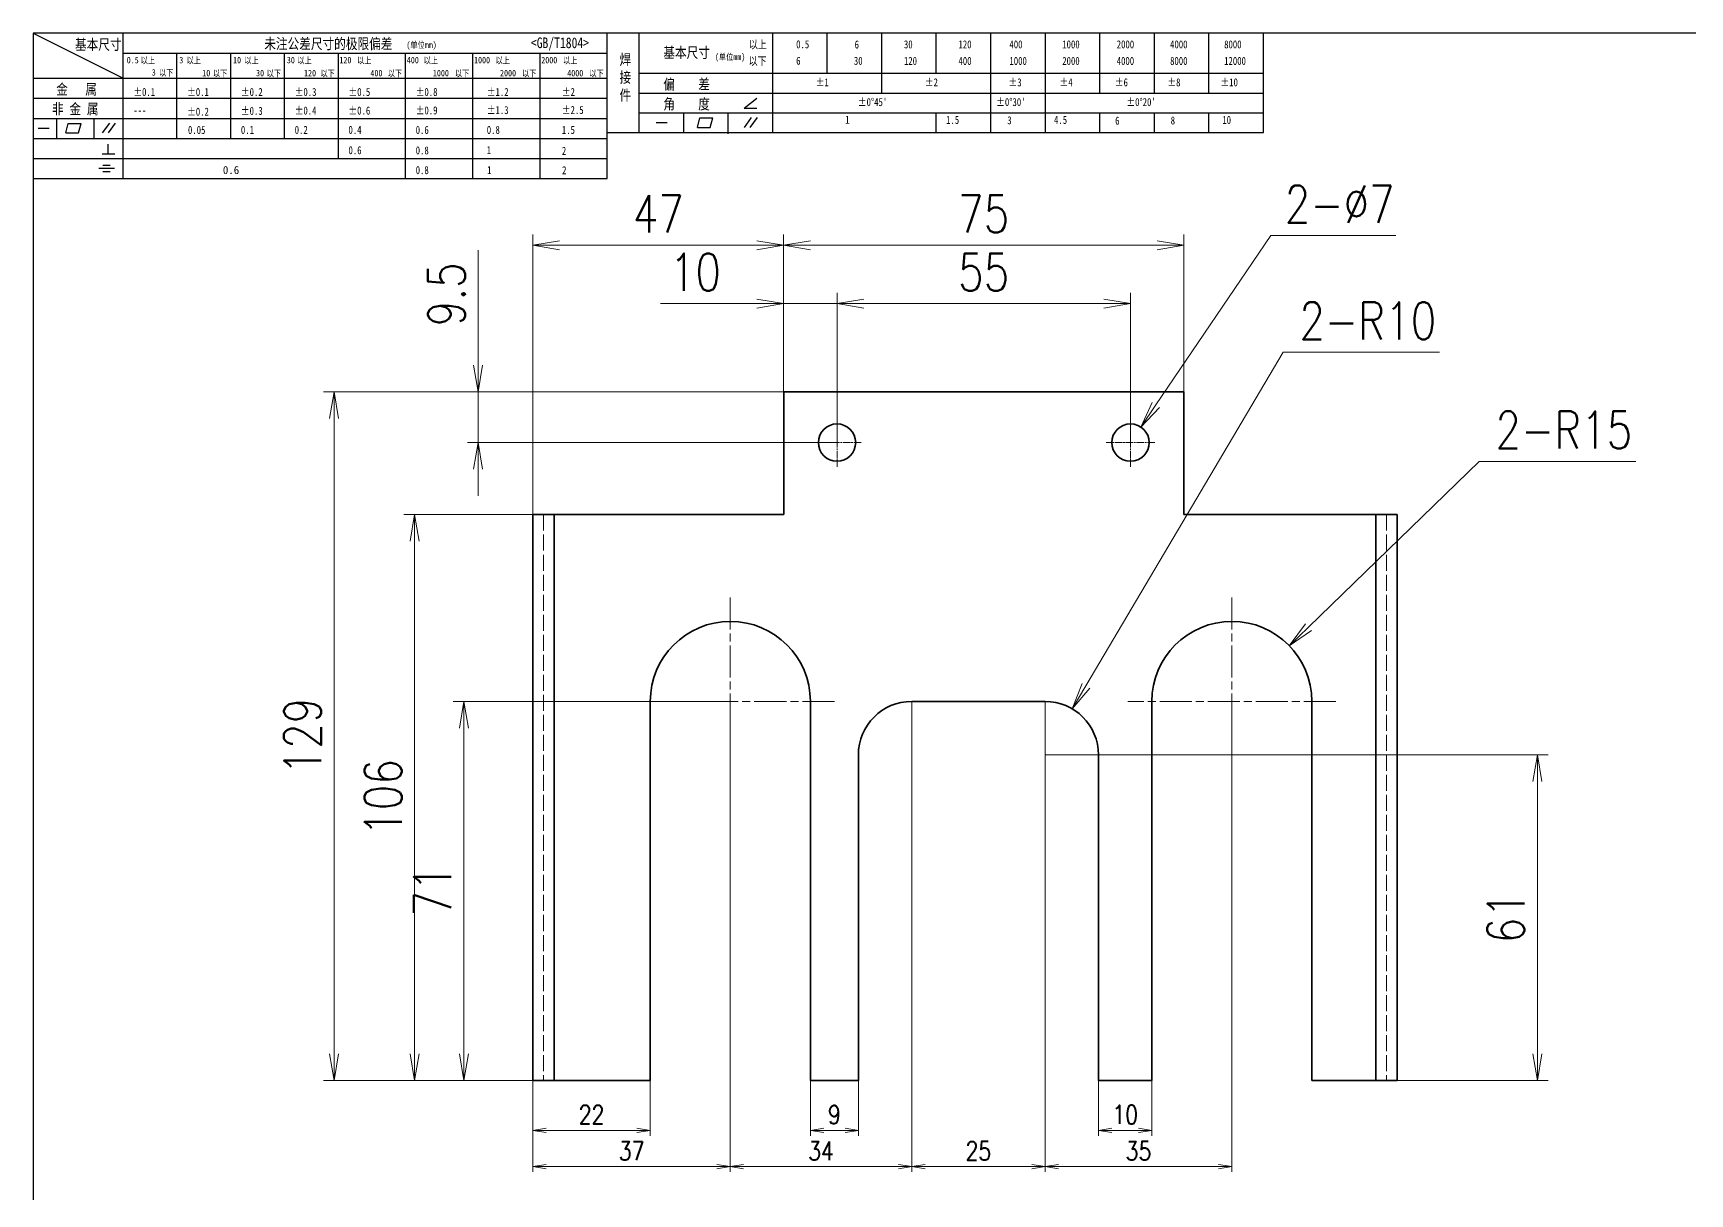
# Model space of a CAD drawing. Header units: millimetres. Extents: x 337848 to 378491, y -355245 to -338575.
# Drawn here: x 351897.7 to 352208.2, y -351508.6 to -351291.2 of the extents above; entities that cross this region are included whole.
import ezdxf

# ---------------------------------------------------------------- set-up
doc = ezdxf.new("R2010")
doc.units = ezdxf.units.MM
doc.header["$PDMODE"] = 35
doc.header["$PDSIZE"] = 5
doc.linetypes.add('AM_ISO02W050x2', pattern=[3.75, 3, -0.75])
doc.linetypes.add('AM_ISO08W050x2', pattern=[9, 6, -0.75, 1.5, -0.75])
for name, color, linetype, lineweight in [('CENTER', 2, 'AM_ISO08W050x2', 15), ('DIM', 3, 'Continuous', 20), ('DRAWING', 7, 'Continuous', 35), ('HIDDEN', 1, 'AM_ISO02W050x2', 18), ('图框', 7, 'Continuous', 15)]:
    doc.layers.add(name, color=color, linetype=linetype, lineweight=lineweight)
doc.layers.add('图\\M+19E79\\M+195B6\\M+18E9A', color=7, linetype='Continuous')
doc.styles.add('DIM', font='romans.shx', dxfattribs={"width": 0.8, "bigfont": 'bigfont.shx'})
doc.styles.add('国标', font='simfang.ttf', dxfattribs={"width": 0.8})
doc.dimstyles.new('DEH 1-1$0', dxfattribs={"dimtxt": 3.5, "dimasz": 2.5, "dimexe": 1, "dimexo": 0, "dimgap": 1.2, "dimtad": 3, "dimzin": 9, "dimdsep": 46, "dimtxsty": 'DIM', "dimblk": 'OPEN', "dimcen": 0, "dimclrd": 8, "dimclre": 8, "dimclrt": 2, "dimazin": 2, "dimtfac": 0.5, "dimtmove": 0, "dimatfit": 3, "dimldrblk": 'OPEN', "dimfxl": 0, "dimtolj": 2, "dimlwd": 13, "dimlwe": 13, "dimarcsym": 0})
doc.dimstyles.new('DEH 1-2', dxfattribs={"dimscale": 2, "dimtxt": 3.5, "dimasz": 2.5, "dimexe": 1, "dimexo": 0, "dimgap": 1.2, "dimtad": 3, "dimdsep": 46, "dimtxsty": 'DIM', "dimblk": 'OPEN', "dimcen": 0, "dimclrd": 8, "dimclre": 8, "dimclrt": 2, "dimazin": 2, "dimtfac": 0.5, "dimtmove": 0, "dimatfit": 3, "dimldrblk": 'OPEN', "dimfxl": 0, "dimtolj": 2, "dimlwd": 13, "dimlwe": 13, "dimarcsym": 0})
doc.dimstyles.new('DEH 1-2$3', dxfattribs={"dimscale": 2, "dimtxt": 3.5, "dimasz": 2.5, "dimexe": 1, "dimexo": 0, "dimgap": 1.2, "dimtad": 3, "dimtih": 1, "dimtoh": 1, "dimdsep": 46, "dimtxsty": 'DIM', "dimblk": 'OPEN', "dimcen": 0, "dimclrd": 8, "dimclre": 8, "dimclrt": 2, "dimazin": 2, "dimtfac": 0.5, "dimtofl": 0, "dimtmove": 0, "dimatfit": 3, "dimldrblk": 'OPEN', "dimfxl": 0, "dimtolj": 2, "dimlwd": 13, "dimlwe": 13, "dimarcsym": 0})
doc.dimstyles.new('DEH 1-2$4', dxfattribs={"dimscale": 2, "dimtxt": 3.5, "dimasz": 2.5, "dimexe": 1, "dimexo": 0, "dimgap": 1.2, "dimtad": 3, "dimtih": 1, "dimtoh": 1, "dimdsep": 46, "dimtxsty": 'DIM', "dimblk": 'OPEN', "dimcen": 0, "dimclrd": 8, "dimclre": 8, "dimclrt": 2, "dimazin": 2, "dimtfac": 0.5, "dimtofl": 0, "dimtmove": 0, "dimatfit": 3, "dimldrblk": 'OPEN', "dimfxl": 0, "dimtolj": 2, "dimlwd": 13, "dimlwe": 13, "dimarcsym": 0})

# ---------------------------------------------------------------- blocks, each defined once
blk = doc.blocks.new('GZDEH零件A2图框V01版')
at = {"layer": '图\\M+19E79\\M+195B6\\M+18E9A', "linetype": 'Continuous', "lineweight": 30}
for p, q in [((2907.49, -1436.46), (2907.49, -1819.46)), ((3441.49, -1436.46), (2907.49, -1436.46))]:
    blk.add_line(p, q, dxfattribs=at)
at = {"layer": '图\\M+19E79\\M+195B6\\M+18E9A', "color": 9}
for p, q in [((2907.49, -1436.46), (2924.37, -1444.92)), ((2924.37, -1463.67), (2924.37, -1436.46)), ((3015.09, -1463.67), (3015.09, -1436.46)), ((3021.09, -1455.08), (3021.09, -1436.46)), ((3046.09, -1443.98), (3046.09, -1436.46)), ((3056.31, -1443.98), (3056.31, -1436.46)), ((3066.53, -1443.98), (3066.53, -1436.46)), ((3076.75, -1443.98), (3076.75, -1436.46)), ((3086.98, -1443.98), (3086.98, -1436.46)), ((3097.2, -1443.98), (3097.2, -1436.46)), ((3107.42, -1443.98), (3107.42, -1436.46)), ((3117.64, -1443.98), (3117.64, -1436.46)), ((3127.86, -1443.98), (3127.86, -1436.46)), ((3138.09, -1455.08), (3138.09, -1436.46)), ((2924.37, -1440.24), (3015.09, -1440.24)), ((2934.45, -1456.17), (2934.45, -1440.24)), ((2944.53, -1456.17), (2944.53, -1440.24)), ((2954.61, -1456.17), (2954.61, -1440.24)), ((2964.69, -1459.92), (2964.69, -1440.24)), ((2977.29, -1463.67), (2977.29, -1440.24)), ((2989.89, -1463.67), (2989.89, -1440.24)), ((3002.49, -1463.67), (3002.49, -1440.24)), ((2907.49, -1444.92), (3015.09, -1444.92)), ((3021.09, -1443.98), (3138.09, -1443.98)), ((3046.09, -1455.08), (3046.09, -1443.98)), ((3066.53, -1447.68), (3066.53, -1443.98)), ((3086.98, -1455.08), (3086.98, -1443.98)), ((3097.2, -1455.08), (3097.2, -1443.98)), ((3107.42, -1447.68), (3107.42, -1443.98)), ((3117.64, -1447.68), (3117.64, -1443.98)), ((3127.86, -1447.68), (3127.86, -1443.98)), ((2907.49, -1448.67), (3015.09, -1448.67)), ((3021.09, -1447.68), (3138.09, -1447.68)), ((3040.75, -1450.51), (3043.15, -1448.66)), ((2907.49, -1452.42), (3015.09, -1452.42)), ((2911.92, -1456.12), (2911.92, -1452.42)), ((2918.91, -1456.12), (2918.91, -1452.42)), ((3021.09, -1451.38), (3138.09, -1451.38)), ((3029.42, -1455.08), (3029.42, -1451.38)), ((3031.97, -1454.12), (3032.45, -1452.33)), ((3032.45, -1452.33), (3034.86, -1452.33)), ((3034.39, -1454.12), (3034.86, -1452.33)), ((3037.75, -1455.08), (3037.75, -1451.38)), ((3040.75, -1450.51), (3043.15, -1450.51)), ((3040.81, -1454.12), (3042.15, -1452.26)), ((3041.89, -1454.12), (3043.23, -1452.26)), ((3076.75, -1455.08), (3076.75, -1451.38)), ((3107.42, -1455.08), (3107.42, -1451.48)), ((3117.64, -1455.08), (3117.64, -1451.38)), ((3127.86, -1455.08), (3127.86, -1451.38)), ((2907.49, -1456.17), (3015.09, -1456.17)), ((2908.43, -1454.27), (2910.49, -1454.27)), ((2913.59, -1455.16), (2914.07, -1453.37)), ((2913.59, -1455.16), (2916, -1455.16)), ((2914.07, -1453.37), (2916.48, -1453.37)), ((2916, -1455.16), (2916.48, -1453.37)), ((2920.52, -1455.16), (2921.85, -1453.3)), ((2921.6, -1455.16), (2922.94, -1453.3)), ((3015.09, -1455.08), (3138.09, -1455.08)), ((3024.26, -1453.23), (3026.32, -1453.23)), ((3031.97, -1454.12), (3034.39, -1454.12)), ((3037.75, -1455.33), (3037.75, -1455.08)), ((2920.42, -1459.05), (2922.81, -1459.05)), ((2921.58, -1459.05), (2921.58, -1457.28)), ((2907.49, -1459.92), (3015.09, -1459.92)), ((2919.79, -1461.77), (2922.77, -1461.77)), ((2920.57, -1461.17), (2921.92, -1461.17)), ((2920.57, -1462.37), (2921.93, -1462.37)), ((2907.49, -1463.67), (3015.09, -1463.67))]:
    blk.add_line(p, q, dxfattribs=at)
at = {"layer": '图\\M+19E79\\M+195B6\\M+18E9A', "color": 9, "style": '国标', "width": 0.8}
for s, height, p in [('基本尺寸', 2, (2915.33, -1439.58)), ('未注公差尺寸的极限偏差', 2, (2950.81, -1439.44)), ('<GB/T1804>', 2, (3000.78, -1439.27)), ('基本尺寸', 2, (3025.6, -1441.1)), ('以上', 1.5, (3041.64, -1439.33)), ('0.5', 1.5, (3050.49, -1439.3)), ('6', 1.5, (3061.45, -1439.34)), ('30', 1.5, (3070.69, -1439.31)), ('120', 1.5, (3080.91, -1439.31)), ('400', 1.5, (3090.46, -1439.31)), ('1000', 1.5, (3100.36, -1439.31)), ('2000', 1.5, (3110.57, -1439.31)), ('4000', 1.5, (3120.57, -1439.31)), ('8000', 1.5, (3130.7, -1439.31)), ('30', 1.2, (2955.04, -1442.11)), ('以下', 1.5, (3041.58, -1442.43)), ('6', 1.5, (3050.49, -1442.38)), ('30', 1.5, (3061.31, -1442.39)), ('120', 1.5, (3070.69, -1442.41)), ('400', 1.5, (3080.91, -1442.41)), ('1000', 1.5, (3090.46, -1442.41)), ('2000', 1.5, (3100.36, -1442.41)), ('4000', 1.5, (3110.57, -1442.41)), ('8000', 1.5, (3120.57, -1442.41)), ('12000', 1.5, (3130.7, -1442.41)), ('金   属', 2, (2911.82, -1447.98)), ('±0.1', 1.5, (2926.27, -1448.23)), ('±0.1', 1.5, (2936.35, -1448.23)), ('±0.2', 1.5, (2946.43, -1448.23)), ('±0.3', 1.5, (2956.51, -1448.23)), ('±0.5', 1.5, (2966.59, -1448.23)), ('±0.8', 1.5, (2979.19, -1448.23)), ('±1.2', 1.5, (2992.51, -1448.23)), ('±2', 1.5, (3006.58, -1448.23)), ('偏    差', 2, (3025.6, -1447.04)), ('±1', 1.5, (3054.16, -1446.42)), ('±2', 1.5, (3074.61, -1446.42)), ('±3', 1.5, (3090.3, -1446.42)), ('±4', 1.5, (3099.85, -1446.42)), ('±6', 1.5, (3110.22, -1446.42)), ('±8', 1.5, (3120.06, -1446.42)), ('±10', 1.5, (3130.02, -1446.42)), ('非 金 属', 2, (2911.02, -1451.65)), ('±1.3', 1.5, (2992.51, -1451.62)), ('±2.5', 1.5, (3006.58, -1451.61)), ('角    度', 2, (3025.6, -1450.74)), ("±0%%D45'", 1.5, (3062.06, -1450.12)), ("±0%%D30'", 1.5, (3087.98, -1450.12)), ("±0%%D20'", 1.5, (3112.38, -1450.12)), ('---', 1.5, (2926.27, -1451.65)), ('±0.2', 1.5, (2936.35, -1451.92)), ('±0.3', 1.5, (2946.43, -1451.77)), ('±0.4', 1.5, (2956.51, -1451.71)), ('±0.6', 1.5, (2966.59, -1451.71)), ('±0.9', 1.5, (2979.19, -1451.68)), ('1', 1.5, (3059.69, -1453.43)), ('1.5', 1.5, (3078.59, -1453.46)), ('3', 1.5, (3090.05, -1453.53)), ('4.5', 1.5, (3098.82, -1453.46)), ('6', 1.5, (3110.28, -1453.6)), ('8', 1.5, (3120.68, -1453.56)), ('10', 1.5, (3130.36, -1453.47)), ('0.1', 1.5, (2946.43, -1455.34)), ('0.2', 1.5, (2956.51, -1455.33)), ('0.4', 1.5, (2966.59, -1455.33)), ('0.6', 1.5, (2979.19, -1455.35)), ('0.8', 1.5, (2992.51, -1455.33)), ('1.5', 1.5, (3006.58, -1455.34)), ('0.6', 1.5, (2966.59, -1459.14)), ('0.8', 1.5, (2979.19, -1459.17)), ('1', 1.5, (2992.51, -1459.12)), ('2', 1.5, (3006.58, -1459.26)), ('0.8', 1.5, (2979.19, -1462.87)), ('1', 1.5, (2992.59, -1462.86)), ('2', 1.5, (3006.62, -1462.89))]:
    blk.add_text(s, height=height, dxfattribs=at).set_placement(p)
at = {"layer": '图\\M+19E79\\M+195B6\\M+18E9A', "color": 9, "lineweight": 15, "style": '国标', "width": 0.8}
for s, p in [('(单位mm)', (2977.44, -1439.27)), ('(单位mm)', (3035.27, -1441.51)), ('0.5', (2925.03, -1442.11)), ('以上', (2927.64, -1442.16)), ('3', (2929.73, -1444.41)), ('以下', (2931.1, -1444.46)), ('3', (2934.88, -1442.11)), ('以上', (2936.25, -1442.16)), ('10', (2939.19, -1444.54)), ('以下', (2941.18, -1444.59)), ('10', (2944.96, -1442.11)), ('以上', (2947.09, -1442.16)), ('30', (2949.27, -1444.54)), ('以下', (2951.26, -1444.59)), ('以上', (2957.02, -1442.16)), ('120', (2958.26, -1444.54)), ('以下', (2961.34, -1444.59)), ('120', (2964.88, -1442.11)), ('以上', (2968.21, -1442.16)), ('400', (2970.7, -1444.54)), ('以下', (2973.94, -1444.59)), ('400', (2977.52, -1442.11)), ('以上', (2980.68, -1442.16)), ('1000', (2982.41, -1444.54)), ('以下', (2986.54, -1444.59)), ('1000', (2990.12, -1442.11)), ('以上', (2994.16, -1442.16)), ('2000', (2994.99, -1444.54)), ('以下', (2999.14, -1444.59)), ('2000', (3002.72, -1442.11)), ('以上', (3006.8, -1442.16)), ('4000', (3007.59, -1444.54)), ('以下', (3011.74, -1444.59))]:
    blk.add_text(s, height=1.2, dxfattribs=at).set_placement(p)
at = {"layer": '图\\M+19E79\\M+195B6\\M+18E9A', "color": 9, "lineweight": 13, "style": '国标'}
blk.add_text('0.6', height=1.5, dxfattribs=at).set_placement((2943.05, -1462.85))
at = {"layer": '图\\M+19E79\\M+195B6\\M+18E9A', "color": 9, "style": '国标'}
for s, insert, char_height, width, attachment_point in [('焊\\P接\\P件', (3017.39, -1440.41), 2, 3.1877, 1), ('0.05', (2936.51, -1455.37), 1.5, 5.1982, 7)]:
    blk.add_mtext(s, dxfattribs=dict(at, insert=insert, char_height=char_height, width=width, attachment_point=attachment_point))
blk = doc.blocks.new('_Open')
at = {"color": 0, "linetype": 'ByBlock', "lineweight": -2}
for p, q in [((-1, 0.167), (0, 0)), ((-1, -0.167), (0, 0)), ((0, 0), (-1, 0))]:
    blk.add_line(p, q, dxfattribs=at)
blk = doc.blocks.new('*D4')
at = {"layer": 'Defpoints', "color": 0, "transparency": 16777216}
for p in [(352038.38, -351358.38), (351954.12, -351487.38), (351991.38, -351487.38)]:
    blk.add_point(p, dxfattribs=at)
at = {"layer": 'DIM', "color": 8, "lineweight": 13, "transparency": 16777216}
for p, q in [((352038.38, -351358.38), (351952.12, -351358.38)), ((351954.12, -351363.38), (351954.12, -351482.38)), ((351991.38, -351487.38), (351952.12, -351487.38))]:
    blk.add_line(p, q, dxfattribs=at)
at = {"layer": 'DIM', "color": 8, "lineweight": 13, "transparency": 16777216, "xscale": 5, "yscale": 5, "zscale": 5}
for p, rotation in [((351954.12, -351358.38), 90), ((351954.12, -351487.38), 270)]:
    blk.add_blockref('_Open', p, dxfattribs=dict(at, rotation=rotation))
at = {"layer": 'DIM', "color": 2, "transparency": 16777216, "insert": (351948.22, -351422.88), "char_height": 7, "attachment_point": 5, "rotation": 90, "style": 'DIM'}
blk.add_mtext('\\A2;129', dxfattribs=at)
blk = doc.blocks.new('*D5')
at = {"layer": 'Defpoints', "color": 0, "transparency": 16777216}
for p in [(351991.38, -351381.38), (351969.22, -351487.38), (351991.38, -351487.38)]:
    blk.add_point(p, dxfattribs=at)
at = {"layer": 'DIM', "color": 8, "lineweight": 13, "transparency": 16777216}
for p, q in [((351991.38, -351381.38), (351967.22, -351381.38)), ((351969.22, -351386.38), (351969.22, -351482.38)), ((351991.38, -351487.38), (351967.22, -351487.38))]:
    blk.add_line(p, q, dxfattribs=at)
at = {"layer": 'DIM', "color": 8, "lineweight": 13, "transparency": 16777216, "xscale": 5, "yscale": 5, "zscale": 5}
for p, rotation in [((351969.22, -351381.38), 90), ((351969.22, -351487.38), 270)]:
    blk.add_blockref('_Open', p, dxfattribs=dict(at, rotation=rotation))
at = {"layer": 'DIM', "color": 2, "transparency": 16777216, "insert": (351963.32, -351434.38), "char_height": 7, "attachment_point": 5, "rotation": 90, "style": 'DIM'}
blk.add_mtext('\\A2;106', dxfattribs=at)
blk = doc.blocks.new('*D6')
at = {"layer": 'Defpoints', "color": 0, "transparency": 16777216}
for p in [(352103.38, -351341.85), (352048.38, -351367.88), (352103.38, -351367.88)]:
    blk.add_point(p, dxfattribs=at)
at = {"layer": 'DIM', "color": 8, "lineweight": 13, "transparency": 16777216}
for p, q in [((352048.38, -351367.88), (352048.38, -351339.85)), ((352053.38, -351341.85), (352098.38, -351341.85)), ((352103.38, -351367.88), (352103.38, -351339.85))]:
    blk.add_line(p, q, dxfattribs=at)
at = {"layer": 'DIM', "color": 8, "lineweight": 13, "transparency": 16777216, "xscale": 5, "yscale": 5, "zscale": 5, "rotation": 180}
blk.add_blockref('_Open', (352048.38, -351341.85), dxfattribs=at)
at = {"layer": 'DIM', "color": 8, "lineweight": 13, "transparency": 16777216, "xscale": 5, "yscale": 5, "zscale": 5}
blk.add_blockref('_Open', (352103.38, -351341.85), dxfattribs=at)
at = {"layer": 'DIM', "color": 2, "transparency": 16777216, "insert": (352075.88, -351335.95), "char_height": 7, "attachment_point": 5, "style": 'DIM'}
blk.add_mtext('\\A2;55', dxfattribs=at)
blk = doc.blocks.new('*D7')
at = {"layer": 'Defpoints', "color": 0, "transparency": 16777216}
for p in [(352038.38, -351341.85), (352038.38, -351358.38), (352048.38, -351367.88)]:
    blk.add_point(p, dxfattribs=at)
at = {"layer": 'DIM', "color": 8, "lineweight": 13, "transparency": 16777216}
for p, q in [((352033.38, -351341.85), (352015.32, -351341.85)), ((352038.38, -351358.38), (352038.38, -351339.85)), ((352048.38, -351341.85), (352038.38, -351341.85)), ((352048.38, -351367.88), (352048.38, -351339.85)), ((352053.38, -351341.85), (352058.38, -351341.85))]:
    blk.add_line(p, q, dxfattribs=at)
at = {"layer": 'DIM', "color": 8, "lineweight": 13, "transparency": 16777216, "xscale": 5, "yscale": 5, "zscale": 5}
blk.add_blockref('_Open', (352038.38, -351341.85), dxfattribs=at)
at = {"layer": 'DIM', "color": 8, "lineweight": 13, "transparency": 16777216, "xscale": 5, "yscale": 5, "zscale": 5, "rotation": 180}
blk.add_blockref('_Open', (352048.38, -351341.85), dxfattribs=at)
at = {"layer": 'DIM', "color": 2, "transparency": 16777216, "insert": (352021.85, -351335.95), "char_height": 7, "attachment_point": 5, "style": 'DIM'}
blk.add_mtext('\\A2;10', dxfattribs=at)
blk = doc.blocks.new('*D8')
at = {"layer": 'Defpoints', "color": 0, "transparency": 16777216}
for p in [(351991.38, -351330.93), (352038.38, -351358.38), (351991.38, -351381.38)]:
    blk.add_point(p, dxfattribs=at)
at = {"layer": 'DIM', "color": 8, "lineweight": 13, "transparency": 16777216}
for p, q in [((351991.38, -351381.38), (351991.38, -351328.93)), ((352038.38, -351358.38), (352038.38, -351328.93)), ((352033.38, -351330.93), (351996.38, -351330.93))]:
    blk.add_line(p, q, dxfattribs=at)
at = {"layer": 'DIM', "color": 8, "lineweight": 13, "transparency": 16777216, "xscale": 5, "yscale": 5, "zscale": 5, "rotation": 180}
blk.add_blockref('_Open', (351991.38, -351330.93), dxfattribs=at)
at = {"layer": 'DIM', "color": 8, "lineweight": 13, "transparency": 16777216, "xscale": 5, "yscale": 5, "zscale": 5}
blk.add_blockref('_Open', (352038.38, -351330.93), dxfattribs=at)
at = {"layer": 'DIM', "color": 2, "transparency": 16777216, "insert": (352014.88, -351325.03), "char_height": 7, "attachment_point": 5, "style": 'DIM'}
blk.add_mtext('\\A2;47', dxfattribs=at)
blk = doc.blocks.new('*D9')
at = {"layer": 'Defpoints', "color": 0, "transparency": 16777216}
for p in [(352113.38, -351330.93), (352038.38, -351358.38), (352113.38, -351358.38)]:
    blk.add_point(p, dxfattribs=at)
at = {"layer": 'DIM', "color": 8, "lineweight": 13, "transparency": 16777216}
for p, q in [((352038.38, -351358.38), (352038.38, -351328.93)), ((352113.38, -351358.38), (352113.38, -351328.93)), ((352043.38, -351330.93), (352108.38, -351330.93))]:
    blk.add_line(p, q, dxfattribs=at)
at = {"layer": 'DIM', "color": 8, "lineweight": 13, "transparency": 16777216, "xscale": 5, "yscale": 5, "zscale": 5, "rotation": 180}
blk.add_blockref('_Open', (352038.38, -351330.93), dxfattribs=at)
at = {"layer": 'DIM', "color": 8, "lineweight": 13, "transparency": 16777216, "xscale": 5, "yscale": 5, "zscale": 5}
blk.add_blockref('_Open', (352113.38, -351330.93), dxfattribs=at)
at = {"layer": 'DIM', "color": 2, "transparency": 16777216, "insert": (352075.88, -351325.03), "char_height": 7, "attachment_point": 5, "style": 'DIM'}
blk.add_mtext('\\A2;75', dxfattribs=at)
blk = doc.blocks.new('*D10')
at = {"layer": 'Defpoints', "color": 0, "transparency": 16777216}
for p in [(351981.1, -351358.38), (352038.38, -351358.38), (352048.38, -351367.88)]:
    blk.add_point(p, dxfattribs=at)
at = {"layer": 'DIM', "color": 8, "lineweight": 13, "transparency": 16777216}
for p, q in [((351981.1, -351353.38), (351981.1, -351331.85)), ((352038.38, -351358.38), (351979.1, -351358.38)), ((351981.1, -351367.88), (351981.1, -351358.38)), ((352048.38, -351367.88), (351979.1, -351367.88)), ((351981.1, -351372.88), (351981.1, -351377.88))]:
    blk.add_line(p, q, dxfattribs=at)
at = {"layer": 'DIM', "color": 8, "lineweight": 13, "transparency": 16777216, "xscale": 5, "yscale": 5, "zscale": 5}
for p, rotation in [((351981.1, -351358.38), 270), ((351981.1, -351367.88), 90)]:
    blk.add_blockref('_Open', p, dxfattribs=dict(at, rotation=rotation))
at = {"layer": 'DIM', "color": 2, "transparency": 16777216, "insert": (351975.2, -351340.11), "char_height": 7, "attachment_point": 5, "rotation": 90, "style": 'DIM'}
blk.add_mtext('\\A2;9.5', dxfattribs=at)
blk = doc.blocks.new('*D15')
at = {"layer": 'Defpoints', "color": 0, "transparency": 16777216}
for p in [(352133.15, -351405.94), (352122.38, -351416.38)]:
    blk.add_point(p, dxfattribs=at)
at = {"layer": 'DIM', "color": 8, "lineweight": 13, "transparency": 16777216}
for p, q in [((352168.74, -351371.41), (352136.74, -351402.45)), ((352198.07, -351371.41), (352168.74, -351371.41))]:
    blk.add_line(p, q, dxfattribs=at)
at = {"layer": 'DIM', "color": 8, "lineweight": 13, "transparency": 16777216, "xscale": 5, "yscale": 5, "zscale": 5, "rotation": 224.1283935551951}
blk.add_blockref('_Open', (352133.15, -351405.94), dxfattribs=at)
at = {"layer": 'DIM', "color": 2, "transparency": 16777216, "insert": (352184.6, -351365.51), "char_height": 7, "attachment_point": 5, "style": 'DIM'}
blk.add_mtext('\\A2;{\\Fromans,bigfont|c134;2-}R15', dxfattribs=at)
blk = doc.blocks.new('*D16')
at = {"layer": 'Defpoints', "color": 0, "transparency": 16777216}
for p in [(352092.47, -351417.77), (352087.38, -351426.38)]:
    blk.add_point(p, dxfattribs=at)
at = {"layer": 'DIM', "color": 8, "lineweight": 13, "transparency": 16777216}
for p, q in [((352131.99, -351350.96), (352095.02, -351413.47)), ((352161.32, -351350.96), (352131.99, -351350.96))]:
    blk.add_line(p, q, dxfattribs=at)
at = {"layer": 'DIM', "color": 8, "lineweight": 13, "transparency": 16777216, "xscale": 5, "yscale": 5, "zscale": 5, "rotation": 239.4006096478235}
blk.add_blockref('_Open', (352092.47, -351417.77), dxfattribs=at)
at = {"layer": 'DIM', "color": 2, "transparency": 16777216, "insert": (352147.85, -351345.06), "char_height": 7, "attachment_point": 5, "style": 'DIM'}
blk.add_mtext('\\A2;{\\Fromans,bigfont|c134;2-}R10', dxfattribs=at)
blk = doc.blocks.new('*D17')
at = {"layer": 'Defpoints', "color": 0, "transparency": 16777216}
for p in [(352028.38, -351416.38), (351991.38, -351487.38), (351991.38, -351503.52)]:
    blk.add_point(p, dxfattribs=at)
at = {"layer": 'DIM', "color": 8, "lineweight": 13, "transparency": 16777216}
for p, q in [((352028.38, -351416.38), (352028.38, -351504.52)), ((351991.38, -351487.38), (351991.38, -351504.52)), ((352025.88, -351503.52), (351993.88, -351503.52))]:
    blk.add_line(p, q, dxfattribs=at)
at = {"layer": 'DIM', "color": 8, "lineweight": 13, "transparency": 16777216, "xscale": 2.5, "yscale": 2.5, "zscale": 2.5, "rotation": 180}
blk.add_blockref('_Open', (351991.38, -351503.52), dxfattribs=at)
at = {"layer": 'DIM', "color": 8, "lineweight": 13, "transparency": 16777216, "xscale": 2.5, "yscale": 2.5, "zscale": 2.5}
blk.add_blockref('_Open', (352028.38, -351503.52), dxfattribs=at)
at = {"layer": 'DIM', "color": 2, "transparency": 16777216, "insert": (352009.88, -351500.57), "char_height": 3.5, "attachment_point": 5, "style": 'DIM'}
blk.add_mtext('\\A2;37', dxfattribs=at)
blk = doc.blocks.new('*D18')
at = {"layer": 'Defpoints', "color": 0, "transparency": 16777216}
for p in [(352028.38, -351416.38), (352062.38, -351426.38), (352062.38, -351503.52)]:
    blk.add_point(p, dxfattribs=at)
at = {"layer": 'DIM', "color": 8, "lineweight": 13, "transparency": 16777216}
for p, q in [((352028.38, -351416.38), (352028.38, -351504.52)), ((352062.38, -351426.38), (352062.38, -351504.52)), ((352030.88, -351503.52), (352059.88, -351503.52))]:
    blk.add_line(p, q, dxfattribs=at)
at = {"layer": 'DIM', "color": 8, "lineweight": 13, "transparency": 16777216, "xscale": 2.5, "yscale": 2.5, "zscale": 2.5, "rotation": 180}
blk.add_blockref('_Open', (352028.38, -351503.52), dxfattribs=at)
at = {"layer": 'DIM', "color": 8, "lineweight": 13, "transparency": 16777216, "xscale": 2.5, "yscale": 2.5, "zscale": 2.5}
blk.add_blockref('_Open', (352062.38, -351503.52), dxfattribs=at)
at = {"layer": 'DIM', "color": 2, "transparency": 16777216, "insert": (352045.38, -351500.57), "char_height": 3.5, "attachment_point": 5, "style": 'DIM'}
blk.add_mtext('\\A2;34', dxfattribs=at)
blk = doc.blocks.new('*D19')
at = {"layer": 'Defpoints', "color": 0, "transparency": 16777216}
for p in [(352062.38, -351416.38), (352087.38, -351416.38), (352087.38, -351503.52)]:
    blk.add_point(p, dxfattribs=at)
at = {"layer": 'DIM', "color": 8, "lineweight": 13, "transparency": 16777216}
for p, q in [((352062.38, -351416.38), (352062.38, -351504.52)), ((352087.38, -351416.38), (352087.38, -351504.52)), ((352064.88, -351503.52), (352084.88, -351503.52))]:
    blk.add_line(p, q, dxfattribs=at)
at = {"layer": 'DIM', "color": 8, "lineweight": 13, "transparency": 16777216, "xscale": 2.5, "yscale": 2.5, "zscale": 2.5, "rotation": 180}
blk.add_blockref('_Open', (352062.38, -351503.52), dxfattribs=at)
at = {"layer": 'DIM', "color": 8, "lineweight": 13, "transparency": 16777216, "xscale": 2.5, "yscale": 2.5, "zscale": 2.5}
blk.add_blockref('_Open', (352087.38, -351503.52), dxfattribs=at)
at = {"layer": 'DIM', "color": 2, "transparency": 16777216, "insert": (352074.88, -351500.57), "char_height": 3.5, "attachment_point": 5, "style": 'DIM'}
blk.add_mtext('\\A2;25', dxfattribs=at)
blk = doc.blocks.new('*D20')
at = {"layer": 'Defpoints', "color": 0, "transparency": 16777216}
for p in [(352087.38, -351416.38), (352122.38, -351416.38), (352122.38, -351503.52)]:
    blk.add_point(p, dxfattribs=at)
at = {"layer": 'DIM', "color": 8, "lineweight": 13, "transparency": 16777216}
for p, q in [((352087.38, -351416.38), (352087.38, -351504.52)), ((352122.38, -351416.38), (352122.38, -351504.52)), ((352089.88, -351503.52), (352119.88, -351503.52))]:
    blk.add_line(p, q, dxfattribs=at)
at = {"layer": 'DIM', "color": 8, "lineweight": 13, "transparency": 16777216, "xscale": 2.5, "yscale": 2.5, "zscale": 2.5, "rotation": 180}
blk.add_blockref('_Open', (352087.38, -351503.52), dxfattribs=at)
at = {"layer": 'DIM', "color": 8, "lineweight": 13, "transparency": 16777216, "xscale": 2.5, "yscale": 2.5, "zscale": 2.5}
blk.add_blockref('_Open', (352122.38, -351503.52), dxfattribs=at)
at = {"layer": 'DIM', "color": 2, "transparency": 16777216, "insert": (352104.88, -351500.57), "char_height": 3.5, "attachment_point": 5, "style": 'DIM'}
blk.add_mtext('\\A2;35', dxfattribs=at)
blk = doc.blocks.new('*D21')
at = {"layer": 'Defpoints', "color": 0, "transparency": 16777216}
for p in [(352028.38, -351416.38), (351978.46, -351487.38), (351991.38, -351487.38)]:
    blk.add_point(p, dxfattribs=at)
at = {"layer": 'DIM', "color": 8, "lineweight": 13, "transparency": 16777216}
for p, q in [((352028.38, -351416.38), (351976.46, -351416.38)), ((351978.46, -351421.38), (351978.46, -351482.38)), ((351991.38, -351487.38), (351976.46, -351487.38))]:
    blk.add_line(p, q, dxfattribs=at)
at = {"layer": 'DIM', "color": 8, "lineweight": 13, "transparency": 16777216, "xscale": 5, "yscale": 5, "zscale": 5}
for p, rotation in [((351978.46, -351416.38), 90), ((351978.46, -351487.38), 270)]:
    blk.add_blockref('_Open', p, dxfattribs=dict(at, rotation=rotation))
at = {"layer": 'DIM', "color": 2, "transparency": 16777216, "insert": (351972.56, -351451.88), "char_height": 7, "attachment_point": 5, "rotation": 90, "style": 'DIM'}
blk.add_mtext('\\A2;71', dxfattribs=at)
blk = doc.blocks.new('*D22')
at = {"layer": 'Defpoints', "color": 0, "transparency": 16777216}
for p in [(351991.38, -351487.38), (352013.38, -351487.38), (351991.38, -351496.72)]:
    blk.add_point(p, dxfattribs=at)
at = {"layer": 'DIM', "color": 8, "lineweight": 13, "transparency": 16777216}
for p, q in [((351991.38, -351487.38), (351991.38, -351497.72)), ((352013.38, -351487.38), (352013.38, -351497.72)), ((352010.88, -351496.72), (351993.88, -351496.72))]:
    blk.add_line(p, q, dxfattribs=at)
at = {"layer": 'DIM', "color": 8, "lineweight": 13, "transparency": 16777216, "xscale": 2.5, "yscale": 2.5, "zscale": 2.5, "rotation": 180}
blk.add_blockref('_Open', (351991.38, -351496.72), dxfattribs=at)
at = {"layer": 'DIM', "color": 8, "lineweight": 13, "transparency": 16777216, "xscale": 2.5, "yscale": 2.5, "zscale": 2.5}
blk.add_blockref('_Open', (352013.38, -351496.72), dxfattribs=at)
at = {"layer": 'DIM', "color": 2, "transparency": 16777216, "insert": (352002.38, -351493.77), "char_height": 3.5, "attachment_point": 5, "style": 'DIM'}
blk.add_mtext('\\A2;22', dxfattribs=at)
blk = doc.blocks.new('*D23')
at = {"layer": 'Defpoints', "color": 0, "transparency": 16777216}
for p in [(352043.38, -351487.38), (352052.38, -351487.38), (352052.38, -351496.72)]:
    blk.add_point(p, dxfattribs=at)
at = {"layer": 'DIM', "color": 8, "lineweight": 13, "transparency": 16777216}
for p, q in [((352043.38, -351487.38), (352043.38, -351497.72)), ((352052.38, -351487.38), (352052.38, -351497.72)), ((352045.88, -351496.72), (352049.88, -351496.72))]:
    blk.add_line(p, q, dxfattribs=at)
at = {"layer": 'DIM', "color": 8, "lineweight": 13, "transparency": 16777216, "xscale": 2.5, "yscale": 2.5, "zscale": 2.5, "rotation": 180}
blk.add_blockref('_Open', (352043.38, -351496.72), dxfattribs=at)
at = {"layer": 'DIM', "color": 8, "lineweight": 13, "transparency": 16777216, "xscale": 2.5, "yscale": 2.5, "zscale": 2.5}
blk.add_blockref('_Open', (352052.38, -351496.72), dxfattribs=at)
at = {"layer": 'DIM', "color": 2, "transparency": 16777216, "insert": (352047.88, -351493.77), "char_height": 3.5, "attachment_point": 5, "style": 'DIM'}
blk.add_mtext('\\A2;9', dxfattribs=at)
blk = doc.blocks.new('*D24')
at = {"layer": 'Defpoints', "color": 0, "transparency": 16777216}
for p in [(352097.38, -351487.38), (352107.38, -351487.38), (352107.38, -351496.72)]:
    blk.add_point(p, dxfattribs=at)
at = {"layer": 'DIM', "color": 8, "lineweight": 13, "transparency": 16777216}
for p, q in [((352097.38, -351487.38), (352097.38, -351497.72)), ((352107.38, -351487.38), (352107.38, -351497.72)), ((352099.88, -351496.72), (352104.88, -351496.72))]:
    blk.add_line(p, q, dxfattribs=at)
at = {"layer": 'DIM', "color": 8, "lineweight": 13, "transparency": 16777216, "xscale": 2.5, "yscale": 2.5, "zscale": 2.5, "rotation": 180}
blk.add_blockref('_Open', (352097.38, -351496.72), dxfattribs=at)
at = {"layer": 'DIM', "color": 8, "lineweight": 13, "transparency": 16777216, "xscale": 2.5, "yscale": 2.5, "zscale": 2.5}
blk.add_blockref('_Open', (352107.38, -351496.72), dxfattribs=at)
at = {"layer": 'DIM', "color": 2, "transparency": 16777216, "insert": (352102.38, -351493.77), "char_height": 3.5, "attachment_point": 5, "style": 'DIM'}
blk.add_mtext('\\A2;10', dxfattribs=at)
blk = doc.blocks.new('*D25')
at = {"layer": 'Defpoints', "color": 0, "transparency": 16777216}
for p in [(352105.35, -351364.98), (352101.42, -351370.78)]:
    blk.add_point(p, dxfattribs=at)
at = {"layer": 'DIM', "color": 8, "lineweight": 13, "transparency": 16777216}
for p, q in [((352129.66, -351329.11), (352108.15, -351360.84)), ((352153.12, -351329.11), (352129.66, -351329.11))]:
    blk.add_line(p, q, dxfattribs=at)
at = {"layer": 'DIM', "color": 8, "lineweight": 13, "transparency": 16777216, "xscale": 5, "yscale": 5, "zscale": 5, "rotation": 235.8791699212918}
blk.add_blockref('_Open', (352105.35, -351364.98), dxfattribs=at)
at = {"layer": 'DIM', "color": 2, "transparency": 16777216, "insert": (352142.59, -351323.21), "char_height": 7, "attachment_point": 5, "style": 'DIM'}
blk.add_mtext('\\A2;2-%%c7', dxfattribs=at)
blk = doc.blocks.new('*D27')
at = {"layer": 'Defpoints', "color": 0, "transparency": 16777216}
for p in [(352087.38, -351426.38), (352179.63, -351426.38), (352153.38, -351487.38)]:
    blk.add_point(p, dxfattribs=at)
at = {"layer": 'DIM', "color": 8, "lineweight": 13, "transparency": 16777216}
for p, q in [((352087.38, -351426.38), (352181.63, -351426.38)), ((352179.63, -351482.38), (352179.63, -351431.38)), ((352153.38, -351487.38), (352181.63, -351487.38))]:
    blk.add_line(p, q, dxfattribs=at)
at = {"layer": 'DIM', "color": 8, "lineweight": 13, "transparency": 16777216, "xscale": 5, "yscale": 5, "zscale": 5}
for p, rotation in [((352179.63, -351426.38), 90), ((352179.63, -351487.38), 270)]:
    blk.add_blockref('_Open', p, dxfattribs=dict(at, rotation=rotation))
at = {"layer": 'DIM', "color": 2, "transparency": 16777216, "insert": (352173.73, -351456.88), "char_height": 7, "attachment_point": 5, "rotation": 90, "style": 'DIM'}
blk.add_mtext('\\A2;61', dxfattribs=at)

msp = doc.modelspace()

# ---------------------------------------------------------------- linework, layer by layer
at = {"layer": 'CENTER', "ltscale": 0.2275}
for p, q in [((352048.383, -351363.33), (352048.383, -351372.43)), ((352103.383, -351363.33), (352103.383, -351372.43)), ((352052.933, -351367.88), (352043.833, -351367.88)), ((352107.933, -351367.88), (352098.833, -351367.88))]:
    msp.add_line(p, q, dxfattribs=at)
at = {"layer": 'CENTER'}
for p, q in [((352028.383, -351396.88), (352028.383, -351435.88)), ((352122.383, -351396.88), (352122.383, -351435.88)), ((352047.883, -351416.38), (352008.883, -351416.38)), ((352141.883, -351416.38), (352102.883, -351416.38))]:
    msp.add_line(p, q, dxfattribs=at)
at = {"layer": 'DRAWING'}
for p, q in [((352113.383, -351358.38), (352038.383, -351358.38)), ((352038.383, -351381.38), (352038.383, -351358.38)), ((352113.383, -351358.38), (352113.383, -351381.38)), ((351991.383, -351381.38), (351991.383, -351487.38)), ((351995.383, -351381.38), (351995.383, -351487.38)), ((352038.383, -351381.38), (351995.383, -351381.38)), ((352149.383, -351381.38), (352113.383, -351381.38)), ((352149.383, -351381.38), (352149.383, -351487.38)), ((352153.383, -351381.38), (352153.383, -351487.38)), ((352013.383, -351487.38), (352013.383, -351416.38)), ((352043.383, -351416.38), (352043.383, -351487.38)), ((352087.383, -351416.38), (352062.383, -351416.38)), ((352107.383, -351487.38), (352107.383, -351416.38)), ((352137.383, -351416.38), (352137.383, -351487.38)), ((352052.383, -351487.38), (352052.383, -351426.38)), ((352097.383, -351426.38), (352097.383, -351487.38))]:
    msp.add_line(p, q, dxfattribs=at)
at = {"layer": 'DRAWING', "ltscale": 0.1}
for p, q in [((351995.383, -351381.38), (351991.383, -351381.38)), ((352153.383, -351381.38), (352149.383, -351381.38)), ((351995.383, -351487.38), (351991.383, -351487.38)), ((352153.383, -351487.38), (352149.383, -351487.38))]:
    msp.add_line(p, q, dxfattribs=at)
at = {"layer": 'DRAWING', "ltscale": 0.45}
msp.add_line((352013.383, -351487.38), (351995.383, -351487.38), dxfattribs=at)
at = {"layer": 'DRAWING', "ltscale": 0.225}
msp.add_line((352052.383, -351487.38), (352043.383, -351487.38), dxfattribs=at)
at = {"layer": 'DRAWING', "ltscale": 0.25}
msp.add_line((352107.383, -351487.38), (352097.383, -351487.38), dxfattribs=at)
at = {"layer": 'DRAWING', "ltscale": 0.3}
msp.add_line((352149.383, -351487.38), (352137.383, -351487.38), dxfattribs=at)
at = {"layer": 'DRAWING'}
for centre in [(352048.383, -351367.88), (352103.383, -351367.88)]:
    msp.add_circle(centre, 3.5, dxfattribs=at)
for centre, radius, start, end in [((352028.383, -351416.38), 15, 0, 180), ((352122.383, -351416.38), 15, 0, 180), ((352062.383, -351426.38), 10, 90, 180), ((352087.383, -351426.38), 10, 0, 90)]:
    msp.add_arc(centre, radius, start, end, dxfattribs=at)
at = {"layer": 'HIDDEN'}
for p, q in [((351993.383, -351381.38), (351993.383, -351487.38)), ((352149.383, -351381.38), (352149.383, -351487.38)), ((352151.383, -351381.38), (352151.383, -351487.38))]:
    msp.add_line(p, q, dxfattribs=at)

# ---------------------------------------------------------------- block references
at = {"layer": '图框'}
msp.add_blockref('GZDEH零件A2图框V01版', (348990.233, -349854.723), dxfattribs=at)

# ---------------------------------------------------------------- dimensions: what is measured, and where the dimension line sits
at = {"layer": 'DIM'}
for base, p1, p2, dimstyle, picture, middle in [((351991.383, -351330.929), (352038.383, -351358.38), (351991.383, -351381.38), 'DEH 1-2', '*D8', (352014.883, -351325.029)), ((352113.383, -351330.929), (352038.383, -351358.38), (352113.383, -351358.38), 'DEH 1-2', '*D9', (352075.883, -351325.029)), ((352038.383, -351341.847), (352048.383, -351367.88), (352038.383, -351358.38), 'DEH 1-2', '*D7', (352021.85, -351335.947)), ((352103.383, -351341.847), (352048.383, -351367.88), (352103.383, -351367.88), 'DEH 1-2', '*D6', (352075.883, -351335.947)), ((351991.383, -351503.517), (352028.383, -351416.38), (351991.383, -351487.38), 'DEH 1-1$0', '*D17', (352009.883, -351500.567)), ((352062.383, -351503.517), (352028.383, -351416.38), (352062.383, -351426.38), 'DEH 1-1$0', '*D18', (352045.383, -351500.567)), ((352087.383, -351503.517), (352062.383, -351416.38), (352087.383, -351416.38), 'DEH 1-1$0', '*D19', (352074.883, -351500.567)), ((352122.383, -351503.517), (352087.383, -351416.38), (352122.383, -351416.38), 'DEH 1-1$0', '*D20', (352104.883, -351500.567)), ((351991.383, -351496.718), (352013.383, -351487.38), (351991.383, -351487.38), 'DEH 1-1$0', '*D22', (352002.383, -351493.768)), ((352052.383, -351496.718), (352043.383, -351487.38), (352052.383, -351487.38), 'DEH 1-1$0', '*D23', (352047.883, -351493.768)), ((352107.383, -351496.718), (352097.383, -351487.38), (352107.383, -351487.38), 'DEH 1-1$0', '*D24', (352102.383, -351493.768))]:
    dim = msp.add_linear_dim(base=base, p1=p1, p2=p2, dimstyle=dimstyle, dxfattribs=at)
    dim.commit()
    dim.dimension.update_dxf_attribs({"geometry": picture, "text_midpoint": middle})
dim = msp.add_diameter_dim_2p(p1=(352101.42, -351370.777), p2=(352105.346, -351364.982), dimstyle='DEH 1-2$3', override={"dimpost": '2-%%c<>'}, dxfattribs=at)
dim.commit()
dim.dimension.update_dxf_attribs({"geometry": '*D25', "text_midpoint": (352142.589, -351329.105), "dimtype": 131})
for base, p1, p2, picture, middle in [((351981.105, -351358.38), (352048.383, -351367.88), (352038.383, -351358.38), '*D10', (351975.205, -351340.113)), ((351954.122, -351487.38), (352038.383, -351358.38), (351991.383, -351487.38), '*D4', (351948.222, -351422.88)), ((351969.217, -351487.38), (351991.383, -351381.38), (351991.383, -351487.38), '*D5', (351963.317, -351434.38)), ((351978.464, -351487.38), (352028.383, -351416.38), (351991.383, -351487.38), '*D21', (351972.564, -351451.88)), ((352179.633, -351426.38), (352153.383, -351487.38), (352087.383, -351426.38), '*D27', (352173.733, -351456.88))]:
    dim = msp.add_linear_dim(base=base, p1=p1, p2=p2, angle=90, dimstyle='DEH 1-2', dxfattribs=at)
    dim.commit()
    dim.dimension.update_dxf_attribs({"geometry": picture, "text_midpoint": middle})
for center, mpoint, picture, middle in [((352087.383, -351426.38), (352092.473, -351417.773), '*D16', (352147.852, -351350.96)), ((352122.383, -351416.38), (352133.15, -351405.936), '*D15', (352184.604, -351371.415))]:
    dim = msp.add_radius_dim(center=center, mpoint=mpoint, text='{\\Fromans,bigfont|c134;2-}<>', dimstyle='DEH 1-2$4', dxfattribs=at)
    dim.commit()
    dim.dimension.update_dxf_attribs({"geometry": picture, "text_midpoint": middle, "dimtype": 132})

doc.saveas('drawing.dxf')
